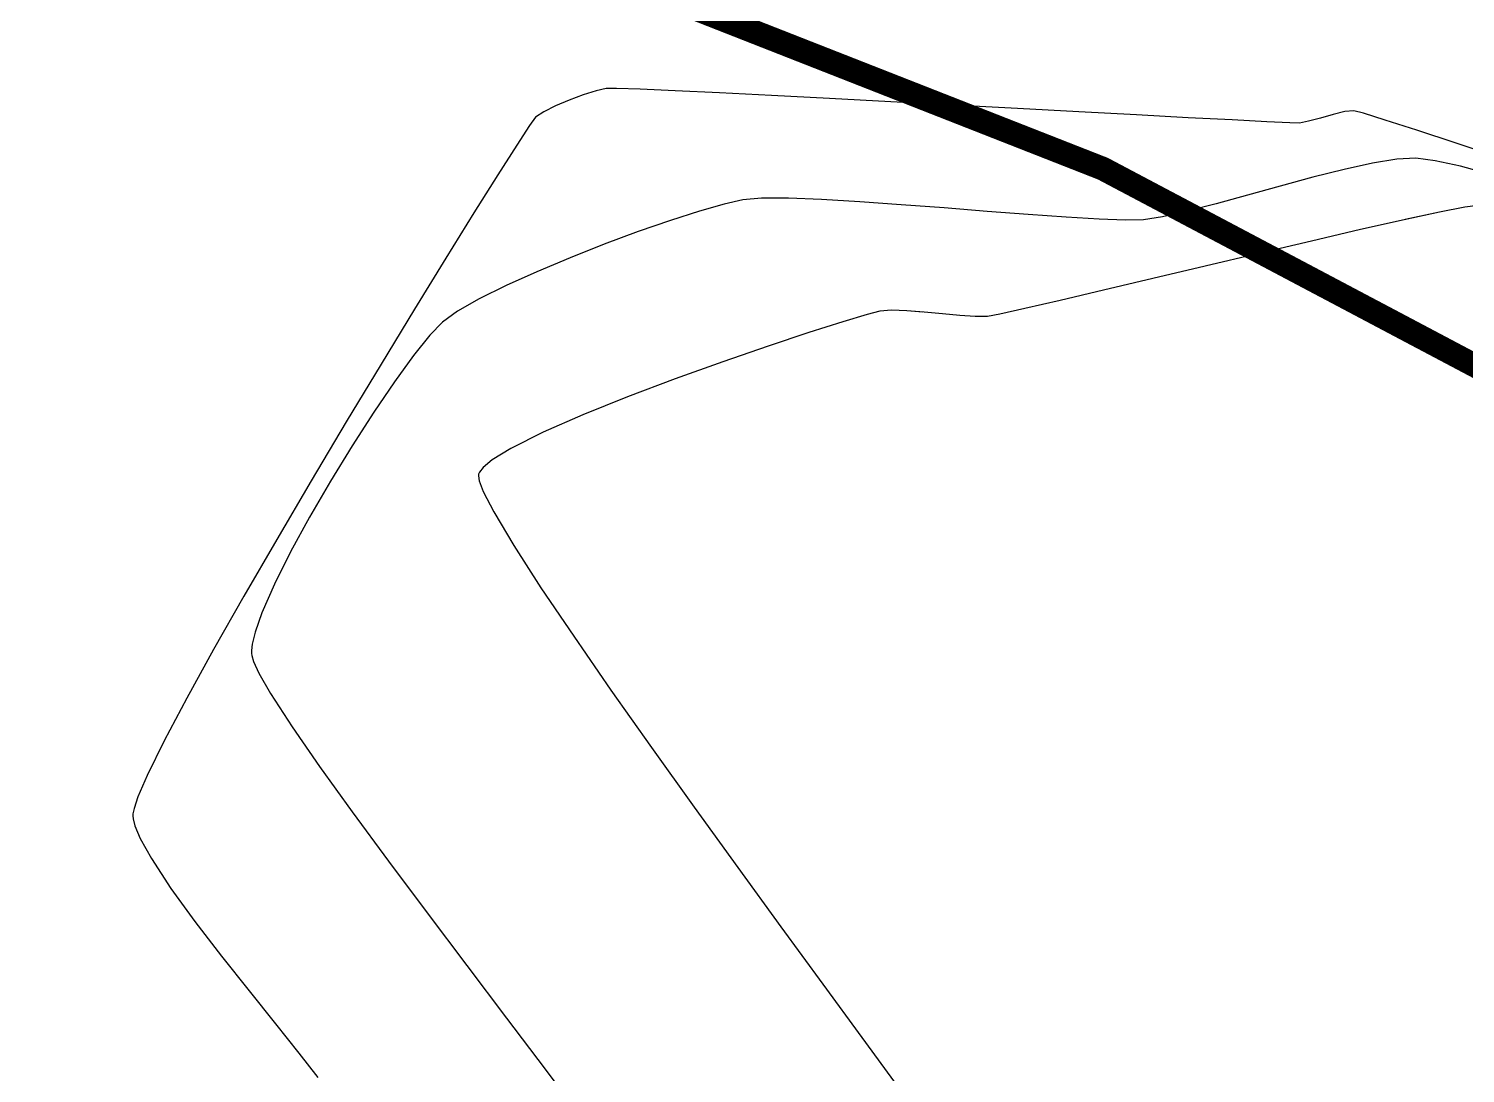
# Model space of a CAD drawing. Header units: metres. Extents: x 708868 to 711043, y 5411316 to 5413138.
# Drawn here: x 710215.1 to 710275.7, y 5412080.6 to 5412124.6 of the extents above; entities that cross this region are included whole.
import ezdxf

# ---------------------------------------------------------------- set-up
doc = ezdxf.new("R2010")
doc.units = ezdxf.units.M
doc.linetypes.add('DASHED', pattern=[0.75, 0.5, -0.25])
for name, color, linetype in [('C-ANNO-TABL', 1, 'Continuous'), ('Rionegro 2010_Contours', 7, 'Continuous'), ('Rionegro 2014_Contours', 7, 'Continuous'), ('Rionegro 2018_Contours', 7, 'Continuous')]:
    doc.layers.add(name, color=color, linetype=linetype)

msp = doc.modelspace()

# ---------------------------------------------------------------- linework, layer by layer
at = {"layer": 'C-ANNO-TABL', "color": 4, "linetype": 'DASHED', "true_color": 0x3dffff, "const_width": 1, "flags": 128}
msp.add_lwpolyline([(711042.543, 5413065.077), (710960.959, 5413110.395), (710928.513, 5413129.625), (710904.958, 5413136.482), (710878.336, 5413137.92), (710860.981, 5413136.789), (710843.249, 5413130.002), (710825.895, 5413114.543), (710808.917, 5413089.658), (710785.526, 5413050.068), (710767.477, 5413018.497), (710750.578, 5412962.402), (710732.947, 5412902.164), (710722.628, 5412876.686), (710711.096, 5412854.241), (710709.275, 5412838.469), (710712.254, 5412799.164), (710711.402, 5412767.16), (710706.844, 5412750.077), (710696.967, 5412735.651), (710677.974, 5412728.438), (710654.043, 5412726.539), (710627.073, 5412724.641), (710606.56, 5412720.465), (710589.801, 5412712.38), (710580.579, 5412698.728), (710577.45, 5412692.07), (710576.617, 5412681.451), (710581.703, 5412658.886), (710586.523, 5412640.581), (710590.138, 5412620.108), (710586.764, 5412609.511), (710569.894, 5412600.358), (710548.445, 5412592.651), (710519.158, 5412593.645), (710507.899, 5412592.671), (710498.04, 5412592.908), (710476.647, 5412590.526), (710453.439, 5412584.652), (710430.062, 5412578.871), (710407.167, 5412571.646), (710393.361, 5412565.35), (710390.566, 5412558.779), (710388.557, 5412550.53), (710383.696, 5412533.008), (710380.563, 5412521.688), (710371.646, 5412514.462), (710365.862, 5412509.886), (710362.006, 5412504.587), (710331.377, 5412455.849), (710322.46, 5412437.304), (710314.748, 5412419.962), (710310.913, 5412404.45), (710310.19, 5412389.517), (710312.359, 5412375.548), (710316.697, 5412365.432), (710327.06, 5412353.871), (710331.95, 5412345.85), (710336.144, 5412343.076), (710341.696, 5412343.548), (710347.662, 5412345.732), (710357.763, 5412346.027), (710373.475, 5412344.551), (710380.943, 5412341.931), (710387.559, 5412337.031), (710390.335, 5412331.128), (710393.229, 5412321.911), (710394.372, 5412314.079), (710391.947, 5412287.733), (710391.947, 5412242.005), (710398.772, 5412181.359), (710397.167, 5412154.922), (710391.094, 5412141.084), (710382.348, 5412135.257), (710365.927, 5412125.119), (710349.52, 5412122.865), (710314.938, 5412100.532), (710310.163, 5412097.449), (710304.075, 5412096.969), (710288.946, 5412103.637), (710260.398, 5412118.748), (710227.162, 5412131.796), (710192.198, 5412139.844), (710067.128, 5412167.234), (710056.514, 5412173.822), (710010.254, 5412214.541), (709997.898, 5412231.696), (709990.986, 5412235.843), (709981.946, 5412236.812), (709941.868, 5412226.346), (709906.208, 5412219.679), (709872.554, 5412206.968), (709858.983, 5412200.97), (709841.485, 5412178.774), (709831.695, 5412162.57), (709826.818, 5412138.119), (709826.096, 5412113.866), (709847.992, 5412057.968), (709847.992, 5412027.524), (709841.153, 5411995.836), (709821.685, 5411967.669), (709785.127, 5411896.003), (709764.498, 5411870.427), (709729.916, 5411841.626), (709687.876, 5411828.101), (709653.609, 5411828.388), (709636.799, 5411836.292), (709611.994, 5411871.534), (709572.151, 5411935.234), (709533.465, 5411953.882), (709461.2, 5411963.077), (709400.577, 5411961.741), (709328.296, 5411946.172), (709283.904, 5411933.17), (709246.821, 5411886.153), (709230.211, 5411871.995), (709186.772, 5411865.786), (709143.573, 5411868.974), (709131.371, 5411871.677), (709115.438, 5411870.35), (709084.203, 5411857.653), (709062.638, 5411854.332), (708913.408, 5411851.538)], dxfattribs=at)
at = {"layer": 'Rionegro 2010_Contours'}
for points in [[(710276.726, 5412118.507, 241), (710275.465, 5412118.849, 241), (710274.393, 5412119.086, 241), (710273.581, 5412119.193, 241), (710272.786, 5412119.153, 241), (710271.76, 5412118.985, 241), (710270.559, 5412118.719, 241), (710269.242, 5412118.384, 241), (710267.865, 5412118.01, 241), (710266.486, 5412117.627, 241), (710265.163, 5412117.265, 241), (710263.954, 5412116.953, 241), (710262.915, 5412116.72, 241), (710262.105, 5412116.597, 241), (710261.344, 5412116.58, 241), (710260.236, 5412116.619, 241), (710258.849, 5412116.702, 241), (710257.254, 5412116.817, 241), (710255.517, 5412116.951, 241), (710253.71, 5412117.094, 241), (710251.9, 5412117.232, 241), (710250.157, 5412117.353, 241), (710248.549, 5412117.446, 241), (710247.146, 5412117.499, 241), (710246.016, 5412117.499, 241), (710245.229, 5412117.435, 241), (710244.439, 5412117.258, 241), (710243.402, 5412116.963, 241), (710242.177, 5412116.568, 241), (710240.82, 5412116.095, 241), (710239.392, 5412115.564, 241), (710237.95, 5412114.994, 241), (710236.552, 5412114.407, 241), (710235.257, 5412113.822, 241), (710234.123, 5412113.259, 241), (710233.208, 5412112.74, 241), (710232.571, 5412112.284, 241), (710232.042, 5412111.73, 241), (710231.358, 5412110.874, 241), (710230.559, 5412109.773, 241), (710229.682, 5412108.484, 241), (710228.768, 5412107.065, 241), (710227.853, 5412105.574, 241), (710226.976, 5412104.068, 241), (710226.177, 5412102.604, 241), (710225.494, 5412101.239, 241), (710224.966, 5412100.033, 241), (710224.68, 5412099.219, 241), (710224.558, 5412098.717, 241), (710224.526, 5412098.441, 241), (710224.526, 5412098.322, 241), (710224.538, 5412098.228, 241), (710224.611, 5412097.986, 241), (710224.835, 5412097.497, 241), (710225.333, 5412096.628, 241), (710226.235, 5412095.234, 241), (710227.398, 5412093.554, 241), (710228.769, 5412091.648, 241), (710230.296, 5412089.575, 241), (710231.925, 5412087.394, 241), (710233.603, 5412085.165, 241), (710235.278, 5412082.947, 241), (710236.895, 5412080.798, 241), (710238.403, 5412078.779, 241)], [(710276.19, 5412117.195, 242), (710275.65, 5412117.128, 242), (710274.584, 5412116.92, 242), (710273.131, 5412116.606, 242)], [(710252.816, 5412112.705, 242), (710252.143, 5412112.759, 242), (710251.498, 5412112.782, 242), (710250.993, 5412112.747, 242), (710250.466, 5412112.609, 242), (710249.44, 5412112.299, 242), (710248.015, 5412111.843, 242), (710246.294, 5412111.27, 242), (710244.38, 5412110.609, 242), (710242.373, 5412109.888, 242), (710240.375, 5412109.134, 242), (710238.489, 5412108.376, 242), (710236.816, 5412107.643, 242), (710235.459, 5412106.962, 242), (710234.669, 5412106.475, 242), (710234.283, 5412106.151, 242), (710234.136, 5412105.959, 242), (710234.098, 5412105.871, 242), (710234.089, 5412105.8, 242), (710234.121, 5412105.597, 242), (710234.292, 5412105.146, 242), (710234.731, 5412104.292, 242), (710235.582, 5412102.863, 242), (710236.722, 5412101.093, 242), (710238.102, 5412099.043, 242), (710239.671, 5412096.776, 242), (710241.379, 5412094.355, 242), (710243.176, 5412091.843, 242), (710245.011, 5412089.302, 242), (710246.835, 5412086.795, 242), (710248.597, 5412084.384, 242), (710250.247, 5412082.133, 242), (710251.736, 5412080.103, 242)]]:
    msp.add_polyline3d(points, dxfattribs=at)
at = {"layer": 'Rionegro 2014_Contours'}
for points in [[(710277.173, 5412119.188, 240), (710275.284, 5412119.819, 240), (710273.626, 5412120.366, 240), (710272.292, 5412120.799, 240), (710271.376, 5412121.085, 240), (710270.972, 5412121.192, 240), (710270.59, 5412121.152, 240), (710270.096, 5412121.033, 240), (710269.563, 5412120.882, 240), (710269.066, 5412120.746, 240), (710268.677, 5412120.672, 240), (710268.272, 5412120.683, 240), (710267.302, 5412120.727, 240), (710265.849, 5412120.8, 240), (710263.992, 5412120.897, 240), (710261.812, 5412121.012, 240), (710259.389, 5412121.142, 240), (710256.803, 5412121.281, 240), (710254.135, 5412121.425, 240), (710251.465, 5412121.567, 240), (710248.874, 5412121.703, 240), (710246.441, 5412121.829, 240), (710244.247, 5412121.939, 240), (710242.372, 5412122.029, 240), (710240.896, 5412122.092, 240), (710239.901, 5412122.125, 240), (710239.465, 5412122.123, 240), (710239.042, 5412122.024, 240), (710238.503, 5412121.856, 240), (710237.912, 5412121.64, 240), (710237.336, 5412121.398, 240), (710236.841, 5412121.148, 240), (710236.492, 5412120.913, 240), (710236.243, 5412120.571, 240), (710235.7, 5412119.744, 240), (710234.904, 5412118.493, 240), (710233.895, 5412116.882, 240), (710232.712, 5412114.972, 240), (710231.396, 5412112.826, 240), (710229.987, 5412110.506, 240), (710228.523, 5412108.075, 240), (710227.047, 5412105.595, 240), (710225.596, 5412103.128, 240), (710224.211, 5412100.737, 240), (710222.933, 5412098.484, 240), (710221.8, 5412096.431, 240), (710220.854, 5412094.641, 240), (710220.133, 5412093.177, 240), (710219.745, 5412092.281, 240), (710219.579, 5412091.791, 240), (710219.532, 5412091.559, 240), (710219.528, 5412091.472, 240), (710219.542, 5412091.347, 240), (710219.616, 5412091.057, 240), (710219.837, 5412090.529, 240), (710220.311, 5412089.676, 240), (710221.135, 5412088.423, 240), (710222.147, 5412087.029, 240), (710223.268, 5412085.565, 240), (710224.423, 5412084.104, 240), (710225.534, 5412082.716, 240), (710226.525, 5412081.473, 240), (710227.319, 5412080.448, 240)], [(710276.726, 5412118.507, 241), (710275.465, 5412118.849, 241), (710274.393, 5412119.086, 241), (710273.581, 5412119.193, 241), (710272.786, 5412119.153, 241), (710271.76, 5412118.985, 241), (710270.559, 5412118.719, 241), (710269.242, 5412118.384, 241), (710267.865, 5412118.01, 241), (710266.486, 5412117.627, 241), (710265.163, 5412117.265, 241), (710263.954, 5412116.953, 241), (710262.915, 5412116.72, 241), (710262.105, 5412116.597, 241), (710261.344, 5412116.58, 241), (710260.236, 5412116.619, 241), (710258.849, 5412116.702, 241), (710257.254, 5412116.817, 241), (710255.517, 5412116.951, 241), (710253.71, 5412117.094, 241), (710251.9, 5412117.232, 241), (710250.157, 5412117.353, 241), (710248.549, 5412117.446, 241), (710247.146, 5412117.499, 241), (710246.016, 5412117.499, 241), (710245.229, 5412117.435, 241), (710244.439, 5412117.258, 241), (710243.402, 5412116.963, 241), (710242.177, 5412116.568, 241), (710240.82, 5412116.095, 241), (710239.392, 5412115.564, 241), (710237.95, 5412114.994, 241), (710236.552, 5412114.407, 241), (710235.257, 5412113.822, 241), (710234.123, 5412113.259, 241), (710233.208, 5412112.74, 241), (710232.571, 5412112.284, 241), (710232.042, 5412111.73, 241), (710231.358, 5412110.874, 241), (710230.559, 5412109.773, 241), (710229.682, 5412108.484, 241), (710228.768, 5412107.065, 241), (710227.853, 5412105.574, 241), (710226.976, 5412104.068, 241), (710226.177, 5412102.604, 241), (710225.494, 5412101.239, 241), (710224.966, 5412100.033, 241), (710224.68, 5412099.219, 241), (710224.558, 5412098.717, 241), (710224.526, 5412098.441, 241), (710224.526, 5412098.322, 241), (710224.538, 5412098.228, 241), (710224.611, 5412097.986, 241), (710224.835, 5412097.497, 241), (710225.333, 5412096.628, 241), (710226.235, 5412095.234, 241), (710227.398, 5412093.554, 241), (710228.769, 5412091.648, 241), (710230.296, 5412089.575, 241), (710231.925, 5412087.394, 241), (710233.603, 5412085.165, 241), (710235.278, 5412082.947, 241), (710236.895, 5412080.798, 241), (710238.403, 5412078.779, 241)], [(710276.19, 5412117.195, 242), (710275.65, 5412117.128, 242), (710274.584, 5412116.92, 242), (710273.087, 5412116.596, 242), (710271.254, 5412116.181, 242), (710269.183, 5412115.7, 242), (710266.969, 5412115.179, 242), (710264.708, 5412114.642, 242), (710262.496, 5412114.116, 242), (710260.429, 5412113.625, 242), (710258.603, 5412113.195, 242), (710257.114, 5412112.851, 242), (710256.059, 5412112.618, 242), (710255.532, 5412112.521, 242), (710255.018, 5412112.515, 242), (710254.367, 5412112.557, 242), (710253.633, 5412112.626, 242), (710252.874, 5412112.7, 242), (710252.143, 5412112.759, 242), (710251.498, 5412112.782, 242), (710250.993, 5412112.747, 242), (710250.466, 5412112.609, 242), (710249.44, 5412112.299, 242), (710248.015, 5412111.843, 242), (710246.294, 5412111.27, 242), (710244.38, 5412110.609, 242), (710242.373, 5412109.888, 242), (710240.375, 5412109.134, 242), (710238.489, 5412108.376, 242), (710236.816, 5412107.643, 242), (710235.459, 5412106.962, 242), (710234.669, 5412106.475, 242), (710234.283, 5412106.151, 242), (710234.136, 5412105.959, 242), (710234.098, 5412105.871, 242), (710234.089, 5412105.8, 242), (710234.121, 5412105.597, 242), (710234.292, 5412105.146, 242), (710234.731, 5412104.292, 242), (710235.582, 5412102.863, 242), (710236.722, 5412101.093, 242), (710238.102, 5412099.043, 242), (710239.671, 5412096.776, 242), (710241.379, 5412094.355, 242), (710243.176, 5412091.843, 242), (710245.011, 5412089.302, 242), (710246.835, 5412086.795, 242), (710248.597, 5412084.384, 242), (710250.247, 5412082.133, 242), (710251.736, 5412080.103, 242)]]:
    msp.add_polyline3d(points, dxfattribs=at)
at = {"layer": 'Rionegro 2018_Contours'}
for points in [[(710277.173, 5412119.188, 240), (710275.284, 5412119.819, 240), (710273.626, 5412120.366, 240), (710272.292, 5412120.799, 240), (710271.376, 5412121.085, 240), (710270.972, 5412121.192, 240), (710270.59, 5412121.152, 240), (710270.096, 5412121.033, 240), (710269.563, 5412120.882, 240), (710269.066, 5412120.746, 240), (710268.677, 5412120.672, 240), (710268.272, 5412120.683, 240), (710267.302, 5412120.727, 240), (710265.849, 5412120.8, 240), (710263.992, 5412120.897, 240), (710261.812, 5412121.012, 240), (710259.389, 5412121.142, 240), (710256.803, 5412121.281, 240), (710254.135, 5412121.425, 240), (710251.465, 5412121.567, 240), (710248.874, 5412121.703, 240), (710246.441, 5412121.829, 240), (710244.247, 5412121.939, 240), (710242.372, 5412122.029, 240), (710240.896, 5412122.092, 240), (710239.901, 5412122.125, 240), (710239.465, 5412122.123, 240), (710239.042, 5412122.024, 240), (710238.503, 5412121.856, 240), (710237.912, 5412121.64, 240), (710237.336, 5412121.398, 240), (710236.841, 5412121.148, 240), (710236.492, 5412120.913, 240), (710236.243, 5412120.571, 240), (710235.7, 5412119.744, 240), (710234.904, 5412118.493, 240), (710233.895, 5412116.882, 240), (710232.712, 5412114.972, 240), (710231.396, 5412112.826, 240), (710229.987, 5412110.506, 240), (710228.523, 5412108.075, 240), (710227.047, 5412105.595, 240), (710225.596, 5412103.128, 240), (710224.211, 5412100.737, 240), (710222.933, 5412098.484, 240), (710221.8, 5412096.431, 240), (710220.854, 5412094.641, 240), (710220.133, 5412093.177, 240), (710219.745, 5412092.281, 240), (710219.579, 5412091.791, 240), (710219.532, 5412091.559, 240), (710219.528, 5412091.472, 240), (710219.542, 5412091.347, 240), (710219.616, 5412091.057, 240), (710219.837, 5412090.529, 240), (710220.311, 5412089.676, 240), (710221.135, 5412088.423, 240), (710222.147, 5412087.029, 240), (710223.268, 5412085.565, 240), (710224.423, 5412084.104, 240), (710225.534, 5412082.716, 240), (710226.525, 5412081.473, 240), (710227.319, 5412080.448, 240)], [(710276.726, 5412118.507, 241), (710275.465, 5412118.849, 241), (710274.393, 5412119.086, 241), (710273.581, 5412119.193, 241), (710272.786, 5412119.153, 241), (710271.76, 5412118.985, 241), (710270.559, 5412118.719, 241), (710269.242, 5412118.384, 241), (710267.865, 5412118.01, 241), (710266.486, 5412117.627, 241), (710265.163, 5412117.265, 241), (710263.954, 5412116.953, 241), (710262.915, 5412116.72, 241), (710262.105, 5412116.597, 241), (710261.344, 5412116.58, 241), (710260.236, 5412116.619, 241), (710258.849, 5412116.702, 241), (710257.254, 5412116.817, 241), (710255.517, 5412116.951, 241), (710253.71, 5412117.094, 241), (710251.9, 5412117.232, 241), (710250.157, 5412117.353, 241), (710248.549, 5412117.446, 241), (710247.146, 5412117.499, 241), (710246.016, 5412117.499, 241), (710245.229, 5412117.435, 241), (710244.439, 5412117.258, 241), (710243.402, 5412116.963, 241), (710242.177, 5412116.568, 241), (710240.82, 5412116.095, 241), (710239.392, 5412115.564, 241), (710237.95, 5412114.994, 241), (710236.552, 5412114.407, 241), (710235.257, 5412113.822, 241), (710234.123, 5412113.259, 241), (710233.208, 5412112.74, 241), (710232.571, 5412112.284, 241), (710232.042, 5412111.73, 241), (710231.358, 5412110.874, 241), (710230.559, 5412109.773, 241), (710229.682, 5412108.484, 241), (710228.768, 5412107.065, 241), (710227.853, 5412105.574, 241), (710226.976, 5412104.068, 241), (710226.177, 5412102.604, 241), (710225.494, 5412101.239, 241), (710224.966, 5412100.033, 241), (710224.68, 5412099.219, 241), (710224.558, 5412098.717, 241), (710224.526, 5412098.441, 241), (710224.526, 5412098.322, 241), (710224.538, 5412098.228, 241), (710224.611, 5412097.986, 241), (710224.835, 5412097.497, 241), (710225.333, 5412096.628, 241), (710226.235, 5412095.234, 241), (710227.398, 5412093.554, 241), (710228.769, 5412091.648, 241), (710230.296, 5412089.575, 241), (710231.925, 5412087.394, 241), (710233.603, 5412085.165, 241), (710235.278, 5412082.947, 241), (710236.895, 5412080.798, 241), (710238.403, 5412078.779, 241)], [(710276.19, 5412117.195, 242), (710275.65, 5412117.128, 242), (710274.584, 5412116.92, 242), (710273.087, 5412116.596, 242), (710271.254, 5412116.181, 242), (710269.183, 5412115.7, 242), (710266.969, 5412115.179, 242), (710264.708, 5412114.642, 242), (710262.496, 5412114.116, 242), (710260.429, 5412113.625, 242), (710258.603, 5412113.195, 242), (710257.114, 5412112.851, 242), (710256.059, 5412112.618, 242), (710255.532, 5412112.521, 242), (710255.018, 5412112.515, 242), (710254.367, 5412112.557, 242), (710253.633, 5412112.626, 242), (710252.874, 5412112.7, 242), (710252.143, 5412112.759, 242), (710251.498, 5412112.782, 242), (710250.993, 5412112.747, 242), (710250.466, 5412112.609, 242), (710249.44, 5412112.299, 242), (710248.015, 5412111.843, 242), (710246.294, 5412111.27, 242), (710244.38, 5412110.609, 242), (710242.373, 5412109.888, 242), (710240.375, 5412109.134, 242), (710238.489, 5412108.376, 242), (710236.816, 5412107.643, 242), (710235.459, 5412106.962, 242), (710234.669, 5412106.475, 242), (710234.283, 5412106.151, 242), (710234.136, 5412105.959, 242), (710234.098, 5412105.871, 242), (710234.089, 5412105.8, 242), (710234.121, 5412105.597, 242), (710234.292, 5412105.146, 242), (710234.731, 5412104.292, 242), (710235.582, 5412102.863, 242), (710236.722, 5412101.093, 242), (710238.102, 5412099.043, 242), (710239.671, 5412096.776, 242), (710241.379, 5412094.355, 242), (710243.176, 5412091.843, 242), (710245.011, 5412089.302, 242), (710246.835, 5412086.795, 242), (710248.597, 5412084.384, 242), (710250.247, 5412082.133, 242), (710251.736, 5412080.103, 242)]]:
    msp.add_polyline3d(points, dxfattribs=at)

doc.saveas('drawing.dxf')
